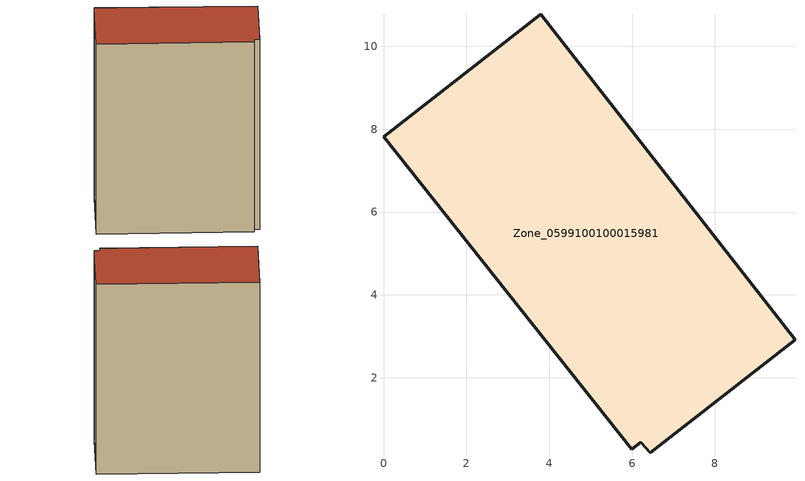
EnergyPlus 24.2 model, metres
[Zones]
Zone_0599100100015981
 floor ground (C_G): 6.44,0.18 6.21,0.44 5.99,0.27 0,7.82 3.79,10.78 9.93,2.91 z0
 wall outside (C_F): 9.93,2.91 3.79,10.78 0,7.82 5.99,0.27 6.21,0.44 6.44,0.18 9.93,2.91 z0:13.06
 roof outside (C_R): 6.21,0.44 6.44,0.18 9.93,2.91 3.79,10.78 0,7.82 5.99,0.27 z13.06
[BUILDING]
Pand.0599100100015981: North Axis=0; Terrain=City; Loads Convergence Tolerance Value=0.04; Temperature Convergence Tolerance Value=0.4; Solar Distribution=FullExterior; Maximum Number of Warmup Days=25; Minimum Number of Warmup Days=1
[Site:Location]
Rotterdam.The.Hague.AP_ZH_NLD Design_Conditions: Latitude=51.96; Longitude=4.45; Time Zone=1; Elevation=-4.5
[SITE:GROUNDTEMPERATURE:BUILDINGSURFACE]
18, 18, 18, 18, 18, 18, 18, 18, 18, 18, 18, 18
[MATERIAL] Thermal Absorptance=0.9; Solar Absorptance=0.7; Visible Absorptance=0.7
Name | Roughness | Thickness | Conductivity | Density | Specific Heat
G.TI.2015-2018 | MediumSmooth | 0.15 | 0.0428571 | 540 | 1210
F.TI.2015-2018 | Rough | 0.3 | 0.0666667 | 1920 | 840
R.TI.2015-2018 | MediumRough | 0.2 | 0.0333333 | 1500 | 1000
[CONSTRUCTION]
C_G: G.TI.2015-2018
C_F: F.TI.2015-2018
C_R: R.TI.2015-2018
[ZONE]
Zone_0599100100015981: Type=1; Multiplier=1; Ceiling Height=Autocalculate; Volume=Autocalculate; Floor Area=autocalculate; Part of Total Floor Area=Yes
[ZONEINFILTRATION:DESIGNFLOWRATE]
Infil_Zone_0599100100015981: Zone or ZoneList or Space or SpaceList=Zone_0599100100015981; Schedule=AlwaysOn; Design Flow Rate Calculation Method=Flow/Area; Flow Rate per Floor Area=0.0015; Constant Term Coefficient=1; Temperature Term Coefficient=0; Velocity Term Coefficient=0; Velocity Squared Term Coefficient=0
[HVACTEMPLATE:ZONE:IDEALLOADSAIRSYSTEM]
Zone_0599100100015981: Maximum Heating Supply Air Temperature=50; Minimum Cooling Supply Air Temperature=13; Maximum Heating Supply Air Humidity Ratio=0.0156; Minimum Cooling Supply Air Humidity Ratio=0.0077; Heating Limit=NoLimit; Cooling Limit=NoLimit; Dehumidification Control Type=ConstantSensibleHeatRatio; Cooling Sensible Heat Ratio=0.7; Dehumidification Setpoint=60; Humidification Control Type=None; Humidification Setpoint=30; Outdoor Air Method=None; Outdoor Air Flow Rate per Person=0.00944; Outdoor Air Flow Rate per Zone Floor Area=0; Outdoor Air Flow Rate per Zone=0; Demand Controlled Ventilation Type=None; Outdoor Air Economizer Type=NoEconomizer; Heat Recovery Type=None; Sensible Heat Recovery Effectiveness=0.7; Latent Heat Recovery Effectiveness=0.65
[ZONECONTROL:THERMOSTAT]
ThermostatControl_Zone_0599100100015981: Zone or ZoneList=Zone_0599100100015981; Control Type Schedule=DualSetpointControlType; Control 1=Thermostat_Zone_0599100100015981; Temperature Difference Between Cutout And Setpoint=0
[THERMOSTATSETPOINT:DUALSETPOINT]
Thermostat_Zone_0599100100015981: Heating Setpoint Temperature Schedule=HeatingSetpoint_Zone_0599100100015981; Cooling Setpoint Temperature Schedule=CoolingSetpoint_Zone_0599100100015981
[SCHEDULE:COMPACT]
HeatingSetpoint_Zone_0599100100015981: Through: 12/31, For: AllDays, Until: 24:00, 21
CoolingSetpoint_Zone_0599100100015981: Through: 12/31, For: AllDays, Until: 24:00, 24
DualSetpointControlType: Through: 12/31, For: AllDays, Until: 24:00, 4
AlwaysOn: Through: 12/31, For: AllDays, Until: 24:00, 1
